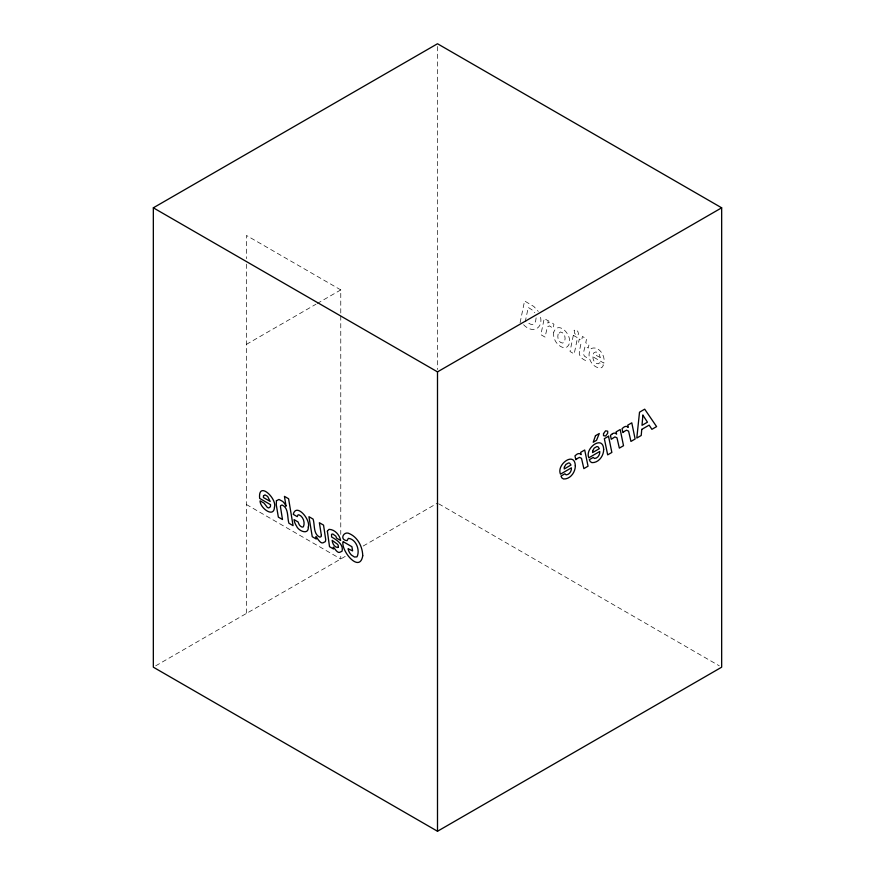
<?xml version="1.0" encoding="UTF-8"?>
<svg xmlns="http://www.w3.org/2000/svg" width="875" height="875" viewBox="0 0 875 875"><rect width="100%" height="100%" fill="white"/><g stroke="black" fill="none" stroke-linecap="round" stroke-linejoin="round"><path stroke-width="0.66" stroke-dasharray="4.38 3.28" d="M536.113 317.855L535.577 321.552L534.078 323.761A9.352 5.403 60 0 1 530.403 324.133L525.317 321.377L528.248 307.409L533.225 310.68L534.811 312.747M520.1 322.689L524.562 300.967L533.87 306.512L538.289 311.413M246.422 344.378L315.995 304.216M317.177 303.527L340.769 289.909L340.769 314.497M155.695 665.831L345.483 556.248M363.18 546.033L437.5 503.125M523.6 324.712C532.7 334.523 544.272 327.852 540.028 315.427M340.769 289.909L246.422 235.441L246.422 258.661M438.681 503.814L719.294 665.82M246.422 504.514L340.769 558.983L340.769 553.514M437.5 46.473L437.5 369.545M340.769 315.864L340.769 534.395M246.422 264.13L246.422 613.441M592.955 356.803C592.692 359.931 594.858 363.727 598.259 363.814L599.495 362.775L603.422 365.039L602.448 366.964L600.819 367.97C591.741 368.342 585.386 355.261 591.369 348.425C599.134 345.614 605.609 356.125 603.881 363.114L592.955 356.803M600.195 357.438L593.37 354.003L593.917 352.778L595.886 351.914L597.242 352.406L599.452 354.681L600.195 357.438M553.744 332.161C552.738 338.417 556.533 345.1 562.472 347.342A11.67 6.737 60 0 0 566.891 347.025C576.363 339.555 558.961 318.511 553.744 332.161M579.348 351.389C578.342 355.709 582.083 359.264 585.823 360.631L586.48 357.394C581.263 355.873 584.555 349.65 585.102 346.194L588.295 348.042L588.973 344.652L585.758 342.803L586.578 338.877L582.411 336.47L581.623 340.408L579.283 339.062L578.605 342.442L580.934 343.787L579.348 351.389M558.119 334.162C557.123 337.531 558.491 342.661 562.516 343.088L563.883 342.464C566.355 339.117 565.009 332.522 560.405 331.942L558.119 334.162M574.164 330.247L574.645 333.397L576.264 335.081L577.872 335.267L578.528 333.791L577.872 331.559L576.264 329.875L574.164 330.247M548.242 320.841L547.805 323.116L548.625 322.448A6.366 3.675 60 0 1 551.961 322.722L553.941 324.319L553.131 328.256L549.467 325.872L547.411 326.823L545.048 337.094L540.881 334.688L544.217 318.511L548.242 320.841M573.333 335.322L570.019 351.509L574.197 353.927L577.522 337.739L573.333 335.322"/><path stroke-width="1.31" d="M612.434 433.738L610.455 435.334L611.264 439.283L614.928 436.898L616.984 437.839L619.347 448.12L623.514 445.714L620.178 429.538L616.153 431.867L616.591 434.131L615.77 433.464A6.366 3.675 -60 0 0 612.434 433.738M153.333 207.812L437.5 43.75L721.667 207.812L721.667 667.188L437.5 831.25L153.333 667.188L153.333 207.812L437.5 371.875L721.667 207.812M437.5 371.875L437.5 831.25M575.323 465.784C575.4 472.161 570.369 479.281 563.566 478.997L561.936 477.991L560.962 476.066L564.889 473.802L566.114 474.852C569.516 474.764 571.692 470.969 571.43 467.83L560.492 474.152C556.128 464.581 574.788 450.767 575.323 465.784M603.673 449.422C603.75 455.798 598.719 462.919 591.916 462.634L590.275 461.628L589.312 459.703L593.228 457.439L594.464 458.478C597.866 458.391 600.031 454.606 599.78 451.467L588.842 457.778C584.467 448.219 603.138 434.405 603.673 449.422M274.477 507.15C273.941 518.689 259.7 507.598 260.105 500.85L264.031 503.114L267.389 507.478L268.723 507.948L270.386 506.8L270.583 504.7L259.645 498.389C257.895 480.277 277.156 498.4 274.477 507.15M308.328 527.002C308.766 535.467 298.452 531.005 296.527 526.072A10.041 5.797 60 0 1 294.35 521.27L294.011 519.597L298.025 521.916L299.228 524.727A4.692 2.712 60 0 0 302.477 527.1L303.373 526.827C305.277 522.834 303.297 516.359 298.867 514.784L297.992 514.916L297.238 516.644L293.234 514.336C296.275 502.392 310.833 519.706 308.328 527.002M362.742 555.756C359.723 573.88 340.703 550.616 343.044 541.592L351.914 546.711L352.603 550.911L348.064 548.712A7.295 4.211 60 0 0 351.477 555.067L354.462 557.025L356.989 556.861C360.314 550.441 356.191 539 348.359 538.366L347.058 540.673C338.887 539.82 343.984 530.425 349.541 533.706C357.908 537.48 362.545 546.875 362.742 555.756M642.884 415.166L642.009 425.327L647.456 422.177L642.884 415.166M641.747 429.395L641.222 435.488L636.803 438.047L639.516 412.18L644.7 409.183L656.6 426.606L651.886 429.33L649.152 425.119L641.747 429.395M327.37 531.158L329.514 546.678L333.539 548.997C332.041 542.948 336.372 553.514 339.544 552.388L342.059 551.228C343.831 544.458 336.623 539.809 331.603 537.009L331.527 534.33L332.784 534.002L335.748 536.123L336.7 538.202L340.637 540.477C339.631 534.964 334.841 529.386 328.989 529.364L327.37 531.158M564.375 467.086L564.211 468.956L571.003 465.03L569.614 463.094L568.498 462.952L565.852 464.45L564.375 467.086M592.714 450.723L592.561 452.594L599.353 448.667L597.964 446.731L596.837 446.578L594.202 448.088L592.714 450.723M321.366 535.402L321.202 536.528L319.9 537.184C313.042 534.275 314.967 524.792 313.097 519.094L308.93 516.688L312.255 536.714L316.258 539.022C314.42 531.344 319.014 544.064 322.886 542.872L325.391 541.581L325.73 539.678L323.542 525.131L319.364 522.714L321.366 535.402M603.509 433.606L603.509 435.652L605.598 436.023L607.698 433.234L607.698 431.189L605.598 430.817L603.509 433.606M263.517 495.808L263.364 497.492L270.156 501.408L267.641 496.431L264.994 494.878L263.517 495.808M276.434 500.741L276.292 504.875L278.348 517.136L282.494 519.531L280.438 506.658L280.623 505.641L282.034 504.995C288.969 507.883 287.055 517.508 288.925 523.239L293.081 525.645L288.597 498.761L284.441 496.355L286.037 506.253A8.105 4.681 60 0 0 282.581 501.364L278.961 499.45L276.434 500.741M595.481 435.706L593.217 442.247L596.52 440.333L599.277 433.508L595.481 435.706M576.756 458.828L575.794 459.758L574.973 455.82L576.953 454.223A6.366 3.675 -60 0 1 580.3 453.95L581.109 454.617L580.672 452.342L584.697 450.023L588.044 466.189L583.866 468.606L581.503 458.325L579.458 457.373L576.756 458.828M623.842 431.648L622.88 432.578L622.059 428.641L624.039 427.044A6.366 3.675 -60 0 1 627.375 426.77L628.195 427.438L627.758 425.163L631.783 422.833L635.119 439.009L630.952 441.416L628.589 431.145L626.544 430.194L623.842 431.648M338.188 547.159L337.706 547.531C334.316 547.258 332.402 543.419 332.161 540.356L337.586 544.316A2.406 1.389 60 0 1 338.188 547.159M608.53 436.264L604.341 438.681L607.666 454.858L611.855 452.441L608.53 436.264"/></g></svg>
